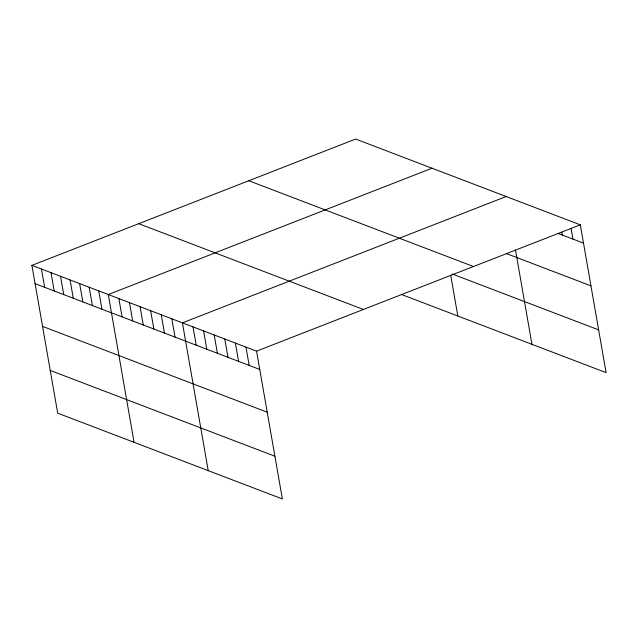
<?xml version="1.0" encoding="UTF-8"?>
<svg xmlns="http://www.w3.org/2000/svg" width="638" height="638" viewBox="0 0 638 638"><rect width="100%" height="100%" fill="white"/><g stroke="black" fill="none" stroke-linecap="round" stroke-linejoin="round"><path stroke-width="0.96" d="M31.9 265.368L256.564 351.155L282.363 498.948L57.691 413.161L31.9 265.368L355.637 139.052L580.309 224.839L606.1 372.632L401.398 294.461M432.03 168.217L108.285 294.541L134.084 442.333M506.165 196.528L182.428 322.852L208.219 470.645M256.564 351.155L580.309 224.839M557.899 233.356L583.499 243.126M506.229 253.509L590.955 285.864M248.804 180.737L473.476 266.524M452.127 273.949L598.643 329.894M138.733 223.683L363.397 309.47M35.09 283.663L259.762 369.45M42.555 326.401L267.218 412.188M50.235 370.431L274.898 456.218M571.058 228.492L572.908 239.083M561.815 232.152L562.317 235.039M515.488 249.952L531.956 344.321M450.691 275.169L457.821 316.009M245.973 347.112L249.171 365.407M235.382 343.069L238.58 361.363M224.791 339.025L227.981 357.32M214.201 334.982L217.391 353.277M203.61 330.939L206.8 349.233M193.019 326.895L196.209 345.19M171.837 318.809L175.027 337.095M161.247 314.757L164.437 333.052M150.656 310.714L153.846 329.009M140.065 306.671L143.255 324.965M129.466 302.627L132.664 320.922M118.875 298.584L122.073 316.879M98.738 290.896L101.928 309.183M89.192 287.244L92.382 305.538M79.638 283.599L82.836 301.894M70.092 279.954L73.282 298.249M60.546 276.31L63.736 294.604M51 272.665L54.19 290.96M41.446 269.021L44.644 287.307"/></g></svg>
